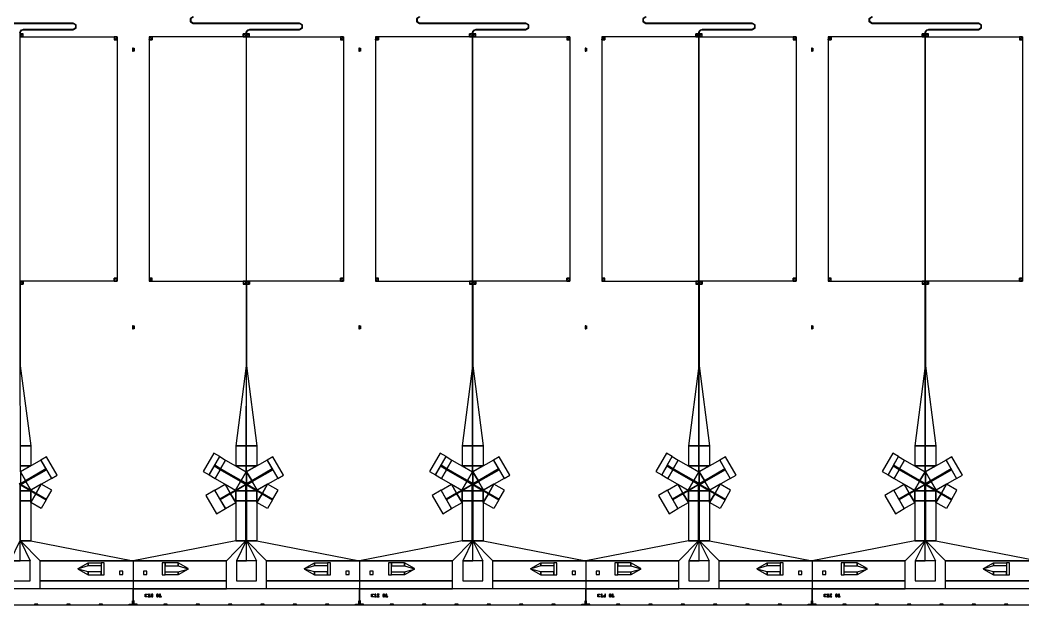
# Model space of a CAD drawing. Extents: x -50899 to 50899, y -48295 to 50898.
# Drawn here: x 0 to 25037, y -24250 to -9654 of the extents above; entities that cross this region are included whole.
import ezdxf

# ---------------------------------------------------------------- set-up
doc = ezdxf.new("R2010")
doc.units = 0

# ---------------------------------------------------------------- blocks, each defined once
blk = doc.blocks.new('C1G')
for points in [[(4050, 14417), (1400, 14417), (1400, 14420), (4050, 14420), (4050, 14417)], [(4050, 14414), (1400, 14414), (1400, 14411), (4050, 14411), (4050, 14414)], [(4050, 14251), (4123, 14293), (4123, 14378), (4050, 14420), (4050, 14417), (4121, 14376), (4121, 14295), (4050, 14254), (4050, 14251)], [(4050, 14257), (4118, 14296), (4118, 14375), (4050, 14414), (4050, 14411), (4115, 14373), (4115, 14298), (4050, 14260), (4050, 14257)], [(2721, 14176), (2732, 14218), (2763, 14249), (2805, 14260), (2805, 14257), (2764, 14246), (2734, 14216), (2724, 14176), (2721, 14176)], [(2726, 7981), (2726, 14081), (5149, 14081), (5149, 7981), (2726, 7981)], [(2726, 14176), (2737, 14215), (2766, 14244), (2805, 14254), (2805, 14251), (2767, 14241), (2740, 14213), (2730, 14176), (2726, 14176)], [(2726, 14081), (2726, 14176), (2730, 14176), (2730, 14081), (2726, 14081)], [(2804, 14081), (2804, 14156), (2730, 14156), (2730, 14081), (2804, 14081)], [(2730, 14156), (2740, 14118), (2767, 14091), (2804, 14081), (2804, 14118), (2786, 14123), (2772, 14137), (2767, 14156), (2730, 14156)], [(2767, 14156), (2772, 14137), (2786, 14123), (2804, 14118), (2804, 14156), (2804, 14156), (2804, 14156), (2804, 14156), (2767, 14156)], [(2805, 14257), (4050, 14257), (4050, 14260), (2805, 14260), (2805, 14257)], [(2805, 14254), (4050, 14254), (4050, 14251), (2805, 14251), (2805, 14254)], [(5074, 14081), (5074, 14006), (5149, 14006), (5149, 14081), (5074, 14081)], [(5149, 14006), (5139, 14043), (5112, 14071), (5074, 14081), (5074, 14043), (5093, 14038), (5106, 14024), (5112, 14006), (5149, 14006)], [(5112, 14006), (5106, 14024), (5093, 14038), (5074, 14043), (5074, 14006), (5074, 14006), (5074, 14006), (5074, 14006), (5112, 14006)], [(5550, 13717), (5550, 13797), (5530, 13797), (5530, 13717), (5550, 13717)], [(5149, 7981), (5149, 8056), (5074, 8056), (5074, 7981), (5149, 7981)], [(5149, 8056), (5139, 8018), (5112, 7991), (5074, 7981), (5074, 8018), (5093, 8023), (5106, 8037), (5112, 8056), (5149, 8056)], [(5112, 8056), (5106, 8037), (5093, 8023), (5074, 8018), (5074, 8056), (5074, 8056), (5074, 8056), (5074, 8056), (5112, 8056)], [(2726, 5871), (2726, 7981), (2730, 7981), (2730, 5871), (2726, 5871)], [(2730, 7981), (2730, 7906), (2804, 7906), (2804, 7981), (2730, 7981)], [(2730, 7906), (2740, 7943), (2767, 7971), (2804, 7981), (2804, 7943), (2786, 7938), (2772, 7924), (2767, 7906), (2730, 7906)], [(2767, 7906), (2772, 7924), (2786, 7938), (2804, 7943), (2804, 7906), (2804, 7906), (2804, 7906), (2804, 7906), (2767, 7906)], [(5550, 6789), (5550, 6869), (5530, 6869), (5530, 6789), (5550, 6789)], [(2732, 3871), (2726, 5871), (2730, 5871), (2990, 3871), (2732, 3871)], [(2732, 3371), (2732, 3871), (2990, 3871), (2990, 3371), (2732, 3371)], [(2858, 3005), (3367, 3300), (3242, 3516), (2732, 3222), (2858, 3005)], [(3507, 3057), (3652, 3141), (3387, 3600), (3242, 3516), (3507, 3057)], [(2732, 3222), (2732, 3371), (2990, 3371), (2732, 3222), (2732, 3222)], [(2869, 2986), (3379, 3280), (3371, 3293), (2861, 2999), (2869, 2986)], [(2872, 2979), (3382, 3274), (3507, 3057), (2998, 2763), (2872, 2979)], [(2732, 2933), (2858, 3005), (2732, 3222), (2732, 2933), (2732, 2933)], [(2725, 2920), (2714, 2927), (2706, 2914), (2718, 2907), (2725, 2920)], [(2725, 2907), (2725, 2920), (2725, 2920), (2718, 2907), (2725, 2907)], [(2732, 2894), (2732, 2907), (2718, 2907), (2718, 2894), (2732, 2894)], [(2732, 2750), (2732, 2894), (2718, 2894), (2718, 2750), (2732, 2750)], [(2732, 2907), (2744, 2914), (2736, 2927), (2725, 2920), (2732, 2907)], [(2725, 2907), (2725, 2920), (2725, 2920), (2732, 2907), (2725, 2907)], [(2744, 2914), (2869, 2986), (2861, 2999), (2736, 2927), (2744, 2914)], [(2740, 2750), (2740, 2894), (2740, 2894), (2990, 2750), (2740, 2750)], [(2748, 2907), (2872, 2979), (2998, 2763), (2748, 2907), (2748, 2907)], [(2998, 2763), (3126, 2689), (3255, 2912), (2998, 2763), (2998, 2763)], [(3126, 2689), (3386, 2539), (3515, 2762), (3255, 2912), (3126, 2689)], [(2732, 2500), (2732, 2750), (2718, 2750), (2718, 2500), (2732, 2500)], [(2740, 2500), (2740, 2750), (2990, 2750), (2990, 2500), (2740, 2500)], [(2990, 2750), (3119, 2676), (2990, 2453), (2990, 2750), (2990, 2750)], [(3119, 2676), (3379, 2526), (3250, 2303), (2990, 2453), (3119, 2676)], [(2732, 1500), (2732, 2500), (2718, 2500), (2718, 1500), (2732, 1500)], [(2740, 1500), (2740, 2500), (2990, 2500), (2990, 1500), (2740, 1500)], [(2725, 1000), (2725, 1500), (2718, 1500), (2475, 1000), (2725, 1000)], [(2725, 1000), (2725, 1500), (2732, 1500), (2975, 1000), (2725, 1000)], [(3225, 1000), (2740, 1500), (2990, 1500), (5550, 1000), (3225, 1000)], [(2975, 500), (2975, 1000), (2475, 1000), (2475, 500), (2975, 500)], [(3225, 500), (3225, 1000), (5550, 1000), (5550, 500), (3225, 500)], [(4425, 875), (4175, 805), (4175, 810), (4425, 950), (4425, 875)], [(4425, 875), (4175, 805), (4175, 810), (4425, 950), (4425, 875)], [(4425, 725), (4175, 795), (4175, 790), (4425, 650), (4425, 725)], [(4425, 725), (4175, 795), (4175, 790), (4425, 650), (4425, 725)], [(4750, 875), (4425, 875), (4425, 950), (4750, 950), (4750, 875)], [(4750, 875), (4425, 875), (4425, 950), (4750, 950), (4750, 875)], [(4825, 950), (4750, 950), (4750, 650), (4825, 650), (4825, 950)], [(4825, 950), (4750, 950), (4750, 650), (4825, 650), (4825, 950)], [(4750, 725), (4425, 725), (4425, 650), (4750, 650), (4750, 725)], [(4750, 725), (4425, 725), (4425, 650), (4750, 650), (4750, 725)], [(5210, 740), (5210, 660), (5290, 660), (5290, 740), (5210, 740)], [(5550, -100), (5550, 300), (-100, 300), (-100, -100), (5550, -100)], [(3225, 300), (3225, 500), (5550, 500), (5550, 300), (3225, 300)], [(5550, -100), (5450, -100), (5450, -80), (5530, -80), (5530, 0), (5550, 0), (5550, -100)], [(3089, -100), (3169, -100), (3169, -80), (3089, -80), (3089, -100)], [(3896, -100), (3976, -100), (3976, -80), (3896, -80), (3896, -100)], [(4703, -100), (4783, -100), (4783, -80), (4703, -80), (4703, -100)]]:
    blk.add_lwpolyline(points)
blk = doc.blocks.new('C1H')
for points in [[(1400, 14411), (1327, 14453), (1327, 14538), (1400, 14580), (1400, 14577), (1329, 14536), (1329, 14455), (1400, 14414), (1400, 14411)], [(1400, 14417), (1332, 14456), (1332, 14535), (1400, 14574), (1400, 14571), (1335, 14533), (1335, 14458), (1400, 14420), (1400, 14417)], [(4050, 14417), (1400, 14417), (1400, 14420), (4050, 14420), (4050, 14417)], [(4050, 14414), (1400, 14414), (1400, 14411), (4050, 14411), (4050, 14414)], [(4050, 14251), (4123, 14293), (4123, 14378), (4050, 14420), (4050, 14417), (4121, 14376), (4121, 14295), (4050, 14254), (4050, 14251)], [(4050, 14257), (4118, 14296), (4118, 14375), (4050, 14414), (4050, 14411), (4115, 14373), (4115, 14298), (4050, 14260), (4050, 14257)], [(2724, 7981), (2724, 14081), (301, 14081), (301, 7981), (2724, 7981)], [(301, 14081), (301, 14006), (376, 14006), (376, 14081), (301, 14081)], [(301, 14006), (311, 14043), (338, 14071), (376, 14081), (376, 14043), (357, 14038), (344, 14024), (338, 14006), (301, 14006)], [(338, 14006), (344, 14024), (357, 14038), (376, 14043), (376, 14006), (376, 14006), (376, 14006), (376, 14006), (338, 14006)], [(2720, 14081), (2720, 14156), (2646, 14156), (2646, 14081), (2720, 14081)], [(2720, 14156), (2710, 14118), (2683, 14091), (2646, 14081), (2646, 14118), (2664, 14123), (2678, 14137), (2683, 14156), (2720, 14156)], [(2683, 14156), (2678, 14137), (2664, 14123), (2646, 14118), (2646, 14156), (2646, 14156), (2646, 14156), (2646, 14156), (2683, 14156)], [(2720, 14176), (2732, 14218), (2763, 14249), (2805, 14260), (2805, 14257), (2764, 14246), (2734, 14216), (2724, 14176), (2720, 14176)], [(2724, 14081), (2724, 14176), (2720, 14176), (2720, 14081), (2724, 14081)], [(2726, 7981), (2726, 14081), (5149, 14081), (5149, 7981), (2726, 7981)], [(2726, 14176), (2737, 14215), (2766, 14244), (2805, 14254), (2805, 14251), (2767, 14241), (2740, 14213), (2730, 14176), (2726, 14176)], [(2726, 14081), (2726, 14176), (2730, 14176), (2730, 14081), (2726, 14081)], [(2804, 14081), (2804, 14156), (2730, 14156), (2730, 14081), (2804, 14081)], [(2730, 14156), (2740, 14118), (2767, 14091), (2804, 14081), (2804, 14118), (2786, 14123), (2772, 14137), (2767, 14156), (2730, 14156)], [(2767, 14156), (2772, 14137), (2786, 14123), (2804, 14118), (2804, 14156), (2804, 14156), (2804, 14156), (2804, 14156), (2767, 14156)], [(2805, 14257), (4050, 14257), (4050, 14260), (2805, 14260), (2805, 14257)], [(2805, 14254), (4050, 14254), (4050, 14251), (2805, 14251), (2805, 14254)], [(5074, 14081), (5074, 14006), (5149, 14006), (5149, 14081), (5074, 14081)], [(5149, 14006), (5139, 14043), (5112, 14071), (5074, 14081), (5074, 14043), (5093, 14038), (5106, 14024), (5112, 14006), (5149, 14006)], [(5112, 14006), (5106, 14024), (5093, 14038), (5074, 14043), (5074, 14006), (5074, 14006), (5074, 14006), (5074, 14006), (5112, 14006)], [(-100, 13717), (-100, 13797), (-80, 13797), (-80, 13717), (-100, 13717)], [(5550, 13717), (5550, 13797), (5530, 13797), (5530, 13717), (5550, 13717)], [(376, 7981), (376, 8056), (301, 8056), (301, 7981), (376, 7981)], [(301, 8056), (311, 8018), (338, 7991), (376, 7981), (376, 8018), (357, 8023), (344, 8037), (338, 8056), (301, 8056)], [(338, 8056), (344, 8037), (357, 8023), (376, 8018), (376, 8056), (376, 8056), (376, 8056), (376, 8056), (338, 8056)], [(5149, 7981), (5149, 8056), (5074, 8056), (5074, 7981), (5149, 7981)], [(5149, 8056), (5139, 8018), (5112, 7991), (5074, 7981), (5074, 8018), (5093, 8023), (5106, 8037), (5112, 8056), (5149, 8056)], [(5112, 8056), (5106, 8037), (5093, 8023), (5074, 8018), (5074, 8056), (5074, 8056), (5074, 8056), (5074, 8056), (5112, 8056)], [(2646, 7981), (2646, 7906), (2720, 7906), (2720, 7981), (2646, 7981)], [(2720, 7906), (2710, 7943), (2683, 7971), (2646, 7981), (2646, 7943), (2664, 7938), (2678, 7924), (2683, 7906), (2720, 7906)], [(2683, 7906), (2678, 7924), (2664, 7938), (2646, 7943), (2646, 7906), (2646, 7906), (2646, 7906), (2646, 7906), (2683, 7906)], [(2724, 5871), (2724, 7981), (2720, 7981), (2720, 5871), (2724, 5871)], [(2726, 5871), (2726, 7981), (2730, 7981), (2730, 5871), (2726, 5871)], [(2730, 7981), (2730, 7906), (2804, 7906), (2804, 7981), (2730, 7981)], [(2730, 7906), (2740, 7943), (2767, 7971), (2804, 7981), (2804, 7943), (2786, 7938), (2772, 7924), (2767, 7906), (2730, 7906)], [(2767, 7906), (2772, 7924), (2786, 7938), (2804, 7943), (2804, 7906), (2804, 7906), (2804, 7906), (2804, 7906), (2767, 7906)], [(-100, 6789), (-100, 6869), (-80, 6869), (-80, 6789), (-100, 6789)], [(5550, 6789), (5550, 6869), (5530, 6869), (5530, 6789), (5550, 6789)], [(2718, 3871), (2724, 5871), (2720, 5871), (2460, 3871), (2718, 3871)], [(2732, 3871), (2726, 5871), (2730, 5871), (2990, 3871), (2732, 3871)], [(2718, 3371), (2718, 3871), (2460, 3871), (2460, 3371), (2718, 3371)], [(2732, 3371), (2732, 3871), (2990, 3871), (2990, 3371), (2732, 3371)], [(2059, 3602), (1910, 3688), (1645, 3229), (1794, 3143), (2059, 3602)], [(2083, 3300), (1934, 3386), (2059, 3602), (2208, 3516), (2083, 3300)], [(2592, 3005), (2083, 3300), (2208, 3516), (2718, 3222), (2592, 3005)], [(2858, 3005), (3367, 3300), (3242, 3516), (2732, 3222), (2858, 3005)], [(3507, 3057), (3652, 3141), (3387, 3600), (3242, 3516), (3507, 3057)], [(2068, 3274), (1919, 3360), (1794, 3143), (1943, 3057), (2068, 3274)], [(2578, 2979), (2068, 3274), (1943, 3057), (2452, 2763), (2578, 2979)], [(2589, 2999), (2079, 3293), (2071, 3280), (2581, 2986), (2589, 2999)], [(2718, 3222), (2718, 3371), (2460, 3371), (2718, 3222), (2718, 3222)], [(2732, 3222), (2732, 3371), (2990, 3371), (2732, 3222), (2732, 3222)], [(2869, 2986), (3379, 3280), (3371, 3293), (2861, 2999), (2869, 2986)], [(2872, 2979), (3382, 3274), (3507, 3057), (2998, 2763), (2872, 2979)], [(2718, 2933), (2592, 3005), (2718, 3222), (2718, 2933), (2718, 2933)], [(2732, 2933), (2858, 3005), (2732, 3222), (2732, 2933), (2732, 2933)], [(1935, 2762), (1712, 2633), (1977, 2174), (2200, 2303), (1935, 2762)], [(2324, 2689), (2064, 2539), (1935, 2762), (2195, 2912), (2324, 2689)], [(2452, 2763), (2324, 2689), (2195, 2912), (2452, 2763), (2452, 2763)], [(2702, 2907), (2578, 2979), (2452, 2763), (2702, 2907), (2702, 2907)], [(2710, 2750), (2710, 2894), (2710, 2894), (2460, 2750), (2710, 2750)], [(2714, 2927), (2589, 2999), (2581, 2986), (2706, 2914), (2714, 2927)], [(2725, 2920), (2714, 2927), (2706, 2914), (2718, 2907), (2725, 2920)], [(2725, 2907), (2725, 2920), (2725, 2920), (2718, 2907), (2725, 2907)], [(2732, 2894), (2732, 2907), (2718, 2907), (2718, 2894), (2732, 2894)], [(2732, 2750), (2732, 2894), (2718, 2894), (2718, 2750), (2732, 2750)], [(2732, 2907), (2744, 2914), (2736, 2927), (2725, 2920), (2732, 2907)], [(2725, 2907), (2725, 2920), (2725, 2920), (2732, 2907), (2725, 2907)], [(2744, 2914), (2869, 2986), (2861, 2999), (2736, 2927), (2744, 2914)], [(2740, 2750), (2740, 2894), (2740, 2894), (2990, 2750), (2740, 2750)], [(2748, 2907), (2872, 2979), (2998, 2763), (2748, 2907), (2748, 2907)], [(2998, 2763), (3126, 2689), (3255, 2912), (2998, 2763), (2998, 2763)], [(3126, 2689), (3386, 2539), (3515, 2762), (3255, 2912), (3126, 2689)], [(2331, 2676), (2071, 2526), (2200, 2303), (2460, 2453), (2331, 2676)], [(2460, 2750), (2331, 2676), (2460, 2453), (2460, 2750), (2460, 2750)], [(2710, 2500), (2710, 2750), (2460, 2750), (2460, 2500), (2710, 2500)], [(2732, 2500), (2732, 2750), (2718, 2750), (2718, 2500), (2732, 2500)], [(2740, 2500), (2740, 2750), (2990, 2750), (2990, 2500), (2740, 2500)], [(2990, 2750), (3119, 2676), (2990, 2453), (2990, 2750), (2990, 2750)], [(3119, 2676), (3379, 2526), (3250, 2303), (2990, 2453), (3119, 2676)], [(2710, 1500), (2710, 2500), (2460, 2500), (2460, 1500), (2710, 1500)], [(2732, 1500), (2732, 2500), (2718, 2500), (2718, 1500), (2732, 1500)], [(2740, 1500), (2740, 2500), (2990, 2500), (2990, 1500), (2740, 1500)], [(2225, 1000), (2710, 1500), (2460, 1500), (-100, 1000), (2225, 1000)], [(2725, 1000), (2725, 1500), (2718, 1500), (2475, 1000), (2725, 1000)], [(2725, 1000), (2725, 1500), (2732, 1500), (2975, 1000), (2725, 1000)], [(3225, 1000), (2740, 1500), (2990, 1500), (5550, 1000), (3225, 1000)], [(2225, 500), (2225, 1000), (-100, 1000), (-100, 500), (2225, 500)], [(625, 650), (700, 650), (700, 950), (625, 950), (625, 650)], [(625, 650), (700, 650), (700, 950), (625, 950), (625, 650)], [(700, 875), (1025, 875), (1025, 950), (700, 950), (700, 875)], [(700, 875), (1025, 875), (1025, 950), (700, 950), (700, 875)], [(1025, 875), (1275, 805), (1275, 810), (1025, 950), (1025, 875)], [(1025, 875), (1275, 805), (1275, 810), (1025, 950), (1025, 875)], [(1025, 725), (1275, 795), (1275, 790), (1025, 650), (1025, 725)], [(1025, 725), (1275, 795), (1275, 790), (1025, 650), (1025, 725)], [(2975, 500), (2975, 1000), (2475, 1000), (2475, 500), (2975, 500)], [(3225, 500), (3225, 1000), (5550, 1000), (5550, 500), (3225, 500)], [(4425, 875), (4175, 805), (4175, 810), (4425, 950), (4425, 875)], [(4425, 875), (4175, 805), (4175, 810), (4425, 950), (4425, 875)], [(4425, 725), (4175, 795), (4175, 790), (4425, 650), (4425, 725)], [(4425, 725), (4175, 795), (4175, 790), (4425, 650), (4425, 725)], [(4750, 875), (4425, 875), (4425, 950), (4750, 950), (4750, 875)], [(4750, 875), (4425, 875), (4425, 950), (4750, 950), (4750, 875)], [(4825, 950), (4750, 950), (4750, 650), (4825, 650), (4825, 950)], [(4825, 950), (4750, 950), (4750, 650), (4825, 650), (4825, 950)], [(160, 740), (160, 660), (240, 660), (240, 740), (160, 740)], [(700, 725), (1025, 725), (1025, 650), (700, 650), (700, 725)], [(700, 725), (1025, 725), (1025, 650), (700, 650), (700, 725)], [(4750, 725), (4425, 725), (4425, 650), (4750, 650), (4750, 725)], [(4750, 725), (4425, 725), (4425, 650), (4750, 650), (4750, 725)], [(5210, 740), (5210, 660), (5290, 660), (5290, 740), (5210, 740)], [(2225, 300), (2225, 500), (-100, 500), (-100, 300), (2225, 300)], [(5550, -100), (5550, 300), (-100, 300), (-100, -100), (5550, -100)], [(3225, 300), (3225, 500), (5550, 500), (5550, 300), (3225, 300)], [(-100, -100), (0, -100), (0, -80), (-80, -80), (-80, 0), (-100, 0), (-100, -100)], [(200, 100), (200, 170), (252, 170), (252, 161), (218, 161), (218, 109), (252, 109), (252, 100), (200, 100), (200, 100)], [(270, 100), (322, 100), (322, 109), (305, 109), (305, 170), (288, 170), (270, 161), (270, 152), (288, 152), (288, 109), (270, 109), (270, 100), (270, 100)], [(340, 100), (358, 100), (358, 135), (375, 135), (375, 100), (392, 100), (392, 170), (375, 170), (375, 144), (358, 144), (358, 170), (340, 170), (340, 100), (340, 100)], [(5550, -100), (5450, -100), (5450, -80), (5530, -80), (5530, 0), (5550, 0), (5550, -100)], [(667, -100), (747, -100), (747, -80), (667, -80), (667, -100)], [(1474, -100), (1554, -100), (1554, -80), (1474, -80), (1474, -100)], [(2281, -100), (2361, -100), (2361, -80), (2281, -80), (2281, -100)], [(3089, -100), (3169, -100), (3169, -80), (3089, -80), (3089, -100)], [(3896, -100), (3976, -100), (3976, -80), (3896, -80), (3896, -100)], [(4703, -100), (4783, -100), (4783, -80), (4703, -80), (4703, -100)]]:
    blk.add_lwpolyline(points)
blk = doc.blocks.new('C1I')
for points in [[(1400, 14411), (1327, 14453), (1327, 14538), (1400, 14580), (1400, 14577), (1329, 14536), (1329, 14455), (1400, 14414), (1400, 14411)], [(1400, 14417), (1332, 14456), (1332, 14535), (1400, 14574), (1400, 14571), (1335, 14533), (1335, 14458), (1400, 14420), (1400, 14417)], [(4050, 14417), (1400, 14417), (1400, 14420), (4050, 14420), (4050, 14417)], [(4050, 14414), (1400, 14414), (1400, 14411), (4050, 14411), (4050, 14414)], [(4050, 14251), (4123, 14293), (4123, 14378), (4050, 14420), (4050, 14417), (4121, 14376), (4121, 14295), (4050, 14254), (4050, 14251)], [(4050, 14257), (4118, 14296), (4118, 14375), (4050, 14414), (4050, 14411), (4115, 14373), (4115, 14298), (4050, 14260), (4050, 14257)], [(2724, 7981), (2724, 14081), (301, 14081), (301, 7981), (2724, 7981)], [(301, 14081), (301, 14006), (376, 14006), (376, 14081), (301, 14081)], [(301, 14006), (311, 14043), (338, 14071), (376, 14081), (376, 14043), (357, 14038), (344, 14024), (338, 14006), (301, 14006)], [(338, 14006), (344, 14024), (357, 14038), (376, 14043), (376, 14006), (376, 14006), (376, 14006), (376, 14006), (338, 14006)], [(2720, 14081), (2720, 14156), (2646, 14156), (2646, 14081), (2720, 14081)], [(2720, 14156), (2710, 14118), (2683, 14091), (2646, 14081), (2646, 14118), (2664, 14123), (2678, 14137), (2683, 14156), (2720, 14156)], [(2683, 14156), (2678, 14137), (2664, 14123), (2646, 14118), (2646, 14156), (2646, 14156), (2646, 14156), (2646, 14156), (2683, 14156)], [(2720, 14176), (2732, 14218), (2763, 14249), (2805, 14260), (2805, 14257), (2764, 14246), (2734, 14216), (2724, 14176), (2720, 14176)], [(2724, 14081), (2724, 14176), (2720, 14176), (2720, 14081), (2724, 14081)], [(2726, 7981), (2726, 14081), (5149, 14081), (5149, 7981), (2726, 7981)], [(2726, 14176), (2737, 14215), (2766, 14244), (2805, 14254), (2805, 14251), (2767, 14241), (2740, 14213), (2730, 14176), (2726, 14176)], [(2726, 14081), (2726, 14176), (2730, 14176), (2730, 14081), (2726, 14081)], [(2804, 14081), (2804, 14156), (2730, 14156), (2730, 14081), (2804, 14081)], [(2730, 14156), (2740, 14118), (2767, 14091), (2804, 14081), (2804, 14118), (2786, 14123), (2772, 14137), (2767, 14156), (2730, 14156)], [(2767, 14156), (2772, 14137), (2786, 14123), (2804, 14118), (2804, 14156), (2804, 14156), (2804, 14156), (2804, 14156), (2767, 14156)], [(2805, 14257), (4050, 14257), (4050, 14260), (2805, 14260), (2805, 14257)], [(2805, 14254), (4050, 14254), (4050, 14251), (2805, 14251), (2805, 14254)], [(5074, 14081), (5074, 14006), (5149, 14006), (5149, 14081), (5074, 14081)], [(5149, 14006), (5139, 14043), (5112, 14071), (5074, 14081), (5074, 14043), (5093, 14038), (5106, 14024), (5112, 14006), (5149, 14006)], [(5112, 14006), (5106, 14024), (5093, 14038), (5074, 14043), (5074, 14006), (5074, 14006), (5074, 14006), (5074, 14006), (5112, 14006)], [(-100, 13717), (-100, 13797), (-80, 13797), (-80, 13717), (-100, 13717)], [(5550, 13717), (5550, 13797), (5530, 13797), (5530, 13717), (5550, 13717)], [(376, 7981), (376, 8056), (301, 8056), (301, 7981), (376, 7981)], [(301, 8056), (311, 8018), (338, 7991), (376, 7981), (376, 8018), (357, 8023), (344, 8037), (338, 8056), (301, 8056)], [(338, 8056), (344, 8037), (357, 8023), (376, 8018), (376, 8056), (376, 8056), (376, 8056), (376, 8056), (338, 8056)], [(5149, 7981), (5149, 8056), (5074, 8056), (5074, 7981), (5149, 7981)], [(5149, 8056), (5139, 8018), (5112, 7991), (5074, 7981), (5074, 8018), (5093, 8023), (5106, 8037), (5112, 8056), (5149, 8056)], [(5112, 8056), (5106, 8037), (5093, 8023), (5074, 8018), (5074, 8056), (5074, 8056), (5074, 8056), (5074, 8056), (5112, 8056)], [(2646, 7981), (2646, 7906), (2720, 7906), (2720, 7981), (2646, 7981)], [(2720, 7906), (2710, 7943), (2683, 7971), (2646, 7981), (2646, 7943), (2664, 7938), (2678, 7924), (2683, 7906), (2720, 7906)], [(2683, 7906), (2678, 7924), (2664, 7938), (2646, 7943), (2646, 7906), (2646, 7906), (2646, 7906), (2646, 7906), (2683, 7906)], [(2724, 5871), (2724, 7981), (2720, 7981), (2720, 5871), (2724, 5871)], [(2726, 5871), (2726, 7981), (2730, 7981), (2730, 5871), (2726, 5871)], [(2730, 7981), (2730, 7906), (2804, 7906), (2804, 7981), (2730, 7981)], [(2730, 7906), (2740, 7943), (2767, 7971), (2804, 7981), (2804, 7943), (2786, 7938), (2772, 7924), (2767, 7906), (2730, 7906)], [(2767, 7906), (2772, 7924), (2786, 7938), (2804, 7943), (2804, 7906), (2804, 7906), (2804, 7906), (2804, 7906), (2767, 7906)], [(-100, 6789), (-100, 6869), (-80, 6869), (-80, 6789), (-100, 6789)], [(5550, 6789), (5550, 6869), (5530, 6869), (5530, 6789), (5550, 6789)], [(2718, 3871), (2724, 5871), (2720, 5871), (2460, 3871), (2718, 3871)], [(2732, 3871), (2726, 5871), (2730, 5871), (2990, 3871), (2732, 3871)], [(2718, 3371), (2718, 3871), (2460, 3871), (2460, 3371), (2718, 3371)], [(2732, 3371), (2732, 3871), (2990, 3871), (2990, 3371), (2732, 3371)], [(2059, 3602), (1910, 3688), (1645, 3229), (1794, 3143), (2059, 3602)], [(2083, 3300), (1934, 3386), (2059, 3602), (2208, 3516), (2083, 3300)], [(2592, 3005), (2083, 3300), (2208, 3516), (2718, 3222), (2592, 3005)], [(2858, 3005), (3367, 3300), (3242, 3516), (2732, 3222), (2858, 3005)], [(3507, 3057), (3652, 3141), (3387, 3600), (3242, 3516), (3507, 3057)], [(2068, 3274), (1919, 3360), (1794, 3143), (1943, 3057), (2068, 3274)], [(2578, 2979), (2068, 3274), (1943, 3057), (2452, 2763), (2578, 2979)], [(2589, 2999), (2079, 3293), (2071, 3280), (2581, 2986), (2589, 2999)], [(2718, 3222), (2718, 3371), (2460, 3371), (2718, 3222), (2718, 3222)], [(2732, 3222), (2732, 3371), (2990, 3371), (2732, 3222), (2732, 3222)], [(2869, 2986), (3379, 3280), (3371, 3293), (2861, 2999), (2869, 2986)], [(2872, 2979), (3382, 3274), (3507, 3057), (2998, 2763), (2872, 2979)], [(2718, 2933), (2592, 3005), (2718, 3222), (2718, 2933), (2718, 2933)], [(2732, 2933), (2858, 3005), (2732, 3222), (2732, 2933), (2732, 2933)], [(1935, 2762), (1712, 2633), (1977, 2174), (2200, 2303), (1935, 2762)], [(2324, 2689), (2064, 2539), (1935, 2762), (2195, 2912), (2324, 2689)], [(2452, 2763), (2324, 2689), (2195, 2912), (2452, 2763), (2452, 2763)], [(2702, 2907), (2578, 2979), (2452, 2763), (2702, 2907), (2702, 2907)], [(2710, 2750), (2710, 2894), (2710, 2894), (2460, 2750), (2710, 2750)], [(2714, 2927), (2589, 2999), (2581, 2986), (2706, 2914), (2714, 2927)], [(2725, 2920), (2714, 2927), (2706, 2914), (2718, 2907), (2725, 2920)], [(2725, 2907), (2725, 2920), (2725, 2920), (2718, 2907), (2725, 2907)], [(2732, 2894), (2732, 2907), (2718, 2907), (2718, 2894), (2732, 2894)], [(2732, 2750), (2732, 2894), (2718, 2894), (2718, 2750), (2732, 2750)], [(2732, 2907), (2744, 2914), (2736, 2927), (2725, 2920), (2732, 2907)], [(2725, 2907), (2725, 2920), (2725, 2920), (2732, 2907), (2725, 2907)], [(2744, 2914), (2869, 2986), (2861, 2999), (2736, 2927), (2744, 2914)], [(2740, 2750), (2740, 2894), (2740, 2894), (2990, 2750), (2740, 2750)], [(2748, 2907), (2872, 2979), (2998, 2763), (2748, 2907), (2748, 2907)], [(2998, 2763), (3126, 2689), (3255, 2912), (2998, 2763), (2998, 2763)], [(3126, 2689), (3386, 2539), (3515, 2762), (3255, 2912), (3126, 2689)], [(2331, 2676), (2071, 2526), (2200, 2303), (2460, 2453), (2331, 2676)], [(2460, 2750), (2331, 2676), (2460, 2453), (2460, 2750), (2460, 2750)], [(2710, 2500), (2710, 2750), (2460, 2750), (2460, 2500), (2710, 2500)], [(2732, 2500), (2732, 2750), (2718, 2750), (2718, 2500), (2732, 2500)], [(2740, 2500), (2740, 2750), (2990, 2750), (2990, 2500), (2740, 2500)], [(2990, 2750), (3119, 2676), (2990, 2453), (2990, 2750), (2990, 2750)], [(3119, 2676), (3379, 2526), (3250, 2303), (2990, 2453), (3119, 2676)], [(2710, 1500), (2710, 2500), (2460, 2500), (2460, 1500), (2710, 1500)], [(2732, 1500), (2732, 2500), (2718, 2500), (2718, 1500), (2732, 1500)], [(2740, 1500), (2740, 2500), (2990, 2500), (2990, 1500), (2740, 1500)], [(2225, 1000), (2710, 1500), (2460, 1500), (-100, 1000), (2225, 1000)], [(2725, 1000), (2725, 1500), (2718, 1500), (2475, 1000), (2725, 1000)], [(2725, 1000), (2725, 1500), (2732, 1500), (2975, 1000), (2725, 1000)], [(3225, 1000), (2740, 1500), (2990, 1500), (5550, 1000), (3225, 1000)], [(2225, 500), (2225, 1000), (-100, 1000), (-100, 500), (2225, 500)], [(625, 650), (700, 650), (700, 950), (625, 950), (625, 650)], [(625, 650), (700, 650), (700, 950), (625, 950), (625, 650)], [(700, 875), (1025, 875), (1025, 950), (700, 950), (700, 875)], [(700, 875), (1025, 875), (1025, 950), (700, 950), (700, 875)], [(1025, 875), (1275, 805), (1275, 810), (1025, 950), (1025, 875)], [(1025, 875), (1275, 805), (1275, 810), (1025, 950), (1025, 875)], [(1025, 725), (1275, 795), (1275, 790), (1025, 650), (1025, 725)], [(1025, 725), (1275, 795), (1275, 790), (1025, 650), (1025, 725)], [(2975, 500), (2975, 1000), (2475, 1000), (2475, 500), (2975, 500)], [(3225, 500), (3225, 1000), (5550, 1000), (5550, 500), (3225, 500)], [(4425, 875), (4175, 805), (4175, 810), (4425, 950), (4425, 875)], [(4425, 875), (4175, 805), (4175, 810), (4425, 950), (4425, 875)], [(4425, 725), (4175, 795), (4175, 790), (4425, 650), (4425, 725)], [(4425, 725), (4175, 795), (4175, 790), (4425, 650), (4425, 725)], [(4750, 875), (4425, 875), (4425, 950), (4750, 950), (4750, 875)], [(4750, 875), (4425, 875), (4425, 950), (4750, 950), (4750, 875)], [(4825, 950), (4750, 950), (4750, 650), (4825, 650), (4825, 950)], [(4825, 950), (4750, 950), (4750, 650), (4825, 650), (4825, 950)], [(160, 740), (160, 660), (240, 660), (240, 740), (160, 740)], [(700, 725), (1025, 725), (1025, 650), (700, 650), (700, 725)], [(700, 725), (1025, 725), (1025, 650), (700, 650), (700, 725)], [(4750, 725), (4425, 725), (4425, 650), (4750, 650), (4750, 725)], [(4750, 725), (4425, 725), (4425, 650), (4750, 650), (4750, 725)], [(5210, 740), (5210, 660), (5290, 660), (5290, 740), (5210, 740)], [(2225, 300), (2225, 500), (-100, 500), (-100, 300), (2225, 300)], [(5550, -100), (5550, 300), (-100, 300), (-100, -100), (5550, -100)], [(3225, 300), (3225, 500), (5550, 500), (5550, 300), (3225, 300)], [(-100, -100), (0, -100), (0, -80), (-80, -80), (-80, 0), (-100, 0), (-100, -100)], [(200, 100), (200, 170), (252, 170), (252, 161), (218, 161), (218, 109), (252, 109), (252, 100), (200, 100), (200, 100)], [(270, 100), (322, 100), (322, 109), (305, 109), (305, 170), (288, 170), (270, 161), (270, 152), (288, 152), (288, 109), (270, 109), (270, 100), (270, 100)], [(340, 100), (392, 100), (392, 109), (375, 109), (375, 161), (392, 161), (392, 170), (340, 170), (340, 161), (358, 161), (358, 109), (340, 109), (340, 100), (340, 100)], [(5550, -100), (5450, -100), (5450, -80), (5530, -80), (5530, 0), (5550, 0), (5550, -100)], [(667, -100), (747, -100), (747, -80), (667, -80), (667, -100)], [(1474, -100), (1554, -100), (1554, -80), (1474, -80), (1474, -100)], [(2281, -100), (2361, -100), (2361, -80), (2281, -80), (2281, -100)], [(3089, -100), (3169, -100), (3169, -80), (3089, -80), (3089, -100)], [(3896, -100), (3976, -100), (3976, -80), (3896, -80), (3896, -100)], [(4703, -100), (4783, -100), (4783, -80), (4703, -80), (4703, -100)]]:
    blk.add_lwpolyline(points)
blk = doc.blocks.new('C1J')
for points in [[(1400, 14411), (1327, 14453), (1327, 14538), (1400, 14580), (1400, 14577), (1329, 14536), (1329, 14455), (1400, 14414), (1400, 14411)], [(1400, 14417), (1332, 14456), (1332, 14535), (1400, 14574), (1400, 14571), (1335, 14533), (1335, 14458), (1400, 14420), (1400, 14417)], [(4050, 14417), (1400, 14417), (1400, 14420), (4050, 14420), (4050, 14417)], [(4050, 14414), (1400, 14414), (1400, 14411), (4050, 14411), (4050, 14414)], [(4050, 14251), (4123, 14293), (4123, 14378), (4050, 14420), (4050, 14417), (4121, 14376), (4121, 14295), (4050, 14254), (4050, 14251)], [(4050, 14257), (4118, 14296), (4118, 14375), (4050, 14414), (4050, 14411), (4115, 14373), (4115, 14298), (4050, 14260), (4050, 14257)], [(2724, 7981), (2724, 14081), (301, 14081), (301, 7981), (2724, 7981)], [(301, 14081), (301, 14006), (376, 14006), (376, 14081), (301, 14081)], [(301, 14006), (311, 14043), (338, 14071), (376, 14081), (376, 14043), (357, 14038), (344, 14024), (338, 14006), (301, 14006)], [(338, 14006), (344, 14024), (357, 14038), (376, 14043), (376, 14006), (376, 14006), (376, 14006), (376, 14006), (338, 14006)], [(2720, 14081), (2720, 14156), (2646, 14156), (2646, 14081), (2720, 14081)], [(2720, 14156), (2710, 14118), (2683, 14091), (2646, 14081), (2646, 14118), (2664, 14123), (2678, 14137), (2683, 14156), (2720, 14156)], [(2683, 14156), (2678, 14137), (2664, 14123), (2646, 14118), (2646, 14156), (2646, 14156), (2646, 14156), (2646, 14156), (2683, 14156)], [(2720, 14176), (2732, 14218), (2763, 14249), (2805, 14260), (2805, 14257), (2764, 14246), (2734, 14216), (2724, 14176), (2720, 14176)], [(2724, 14081), (2724, 14176), (2720, 14176), (2720, 14081), (2724, 14081)], [(2726, 7981), (2726, 14081), (5149, 14081), (5149, 7981), (2726, 7981)], [(2726, 14176), (2737, 14215), (2766, 14244), (2805, 14254), (2805, 14251), (2767, 14241), (2740, 14213), (2730, 14176), (2726, 14176)], [(2726, 14081), (2726, 14176), (2730, 14176), (2730, 14081), (2726, 14081)], [(2804, 14081), (2804, 14156), (2730, 14156), (2730, 14081), (2804, 14081)], [(2730, 14156), (2740, 14118), (2767, 14091), (2804, 14081), (2804, 14118), (2786, 14123), (2772, 14137), (2767, 14156), (2730, 14156)], [(2767, 14156), (2772, 14137), (2786, 14123), (2804, 14118), (2804, 14156), (2804, 14156), (2804, 14156), (2804, 14156), (2767, 14156)], [(2805, 14257), (4050, 14257), (4050, 14260), (2805, 14260), (2805, 14257)], [(2805, 14254), (4050, 14254), (4050, 14251), (2805, 14251), (2805, 14254)], [(5074, 14081), (5074, 14006), (5149, 14006), (5149, 14081), (5074, 14081)], [(5149, 14006), (5139, 14043), (5112, 14071), (5074, 14081), (5074, 14043), (5093, 14038), (5106, 14024), (5112, 14006), (5149, 14006)], [(5112, 14006), (5106, 14024), (5093, 14038), (5074, 14043), (5074, 14006), (5074, 14006), (5074, 14006), (5074, 14006), (5112, 14006)], [(-100, 13717), (-100, 13797), (-80, 13797), (-80, 13717), (-100, 13717)], [(5550, 13717), (5550, 13797), (5530, 13797), (5530, 13717), (5550, 13717)], [(376, 7981), (376, 8056), (301, 8056), (301, 7981), (376, 7981)], [(301, 8056), (311, 8018), (338, 7991), (376, 7981), (376, 8018), (357, 8023), (344, 8037), (338, 8056), (301, 8056)], [(338, 8056), (344, 8037), (357, 8023), (376, 8018), (376, 8056), (376, 8056), (376, 8056), (376, 8056), (338, 8056)], [(5149, 7981), (5149, 8056), (5074, 8056), (5074, 7981), (5149, 7981)], [(5149, 8056), (5139, 8018), (5112, 7991), (5074, 7981), (5074, 8018), (5093, 8023), (5106, 8037), (5112, 8056), (5149, 8056)], [(5112, 8056), (5106, 8037), (5093, 8023), (5074, 8018), (5074, 8056), (5074, 8056), (5074, 8056), (5074, 8056), (5112, 8056)], [(2646, 7981), (2646, 7906), (2720, 7906), (2720, 7981), (2646, 7981)], [(2720, 7906), (2710, 7943), (2683, 7971), (2646, 7981), (2646, 7943), (2664, 7938), (2678, 7924), (2683, 7906), (2720, 7906)], [(2683, 7906), (2678, 7924), (2664, 7938), (2646, 7943), (2646, 7906), (2646, 7906), (2646, 7906), (2646, 7906), (2683, 7906)], [(2724, 5871), (2724, 7981), (2720, 7981), (2720, 5871), (2724, 5871)], [(2726, 5871), (2726, 7981), (2730, 7981), (2730, 5871), (2726, 5871)], [(2730, 7981), (2730, 7906), (2804, 7906), (2804, 7981), (2730, 7981)], [(2730, 7906), (2740, 7943), (2767, 7971), (2804, 7981), (2804, 7943), (2786, 7938), (2772, 7924), (2767, 7906), (2730, 7906)], [(2767, 7906), (2772, 7924), (2786, 7938), (2804, 7943), (2804, 7906), (2804, 7906), (2804, 7906), (2804, 7906), (2767, 7906)], [(-100, 6789), (-100, 6869), (-80, 6869), (-80, 6789), (-100, 6789)], [(5550, 6789), (5550, 6869), (5530, 6869), (5530, 6789), (5550, 6789)], [(2718, 3871), (2724, 5871), (2720, 5871), (2460, 3871), (2718, 3871)], [(2732, 3871), (2726, 5871), (2730, 5871), (2990, 3871), (2732, 3871)], [(2718, 3371), (2718, 3871), (2460, 3871), (2460, 3371), (2718, 3371)], [(2732, 3371), (2732, 3871), (2990, 3871), (2990, 3371), (2732, 3371)], [(2059, 3602), (1910, 3688), (1645, 3229), (1794, 3143), (2059, 3602)], [(2083, 3300), (1934, 3386), (2059, 3602), (2208, 3516), (2083, 3300)], [(2592, 3005), (2083, 3300), (2208, 3516), (2718, 3222), (2592, 3005)], [(2858, 3005), (3367, 3300), (3242, 3516), (2732, 3222), (2858, 3005)], [(3507, 3057), (3652, 3141), (3387, 3600), (3242, 3516), (3507, 3057)], [(2068, 3274), (1919, 3360), (1794, 3143), (1943, 3057), (2068, 3274)], [(2578, 2979), (2068, 3274), (1943, 3057), (2452, 2763), (2578, 2979)], [(2589, 2999), (2079, 3293), (2071, 3280), (2581, 2986), (2589, 2999)], [(2718, 3222), (2718, 3371), (2460, 3371), (2718, 3222), (2718, 3222)], [(2732, 3222), (2732, 3371), (2990, 3371), (2732, 3222), (2732, 3222)], [(2869, 2986), (3379, 3280), (3371, 3293), (2861, 2999), (2869, 2986)], [(2872, 2979), (3382, 3274), (3507, 3057), (2998, 2763), (2872, 2979)], [(2718, 2933), (2592, 3005), (2718, 3222), (2718, 2933), (2718, 2933)], [(2732, 2933), (2858, 3005), (2732, 3222), (2732, 2933), (2732, 2933)], [(1935, 2762), (1712, 2633), (1977, 2174), (2200, 2303), (1935, 2762)], [(2324, 2689), (2064, 2539), (1935, 2762), (2195, 2912), (2324, 2689)], [(2452, 2763), (2324, 2689), (2195, 2912), (2452, 2763), (2452, 2763)], [(2702, 2907), (2578, 2979), (2452, 2763), (2702, 2907), (2702, 2907)], [(2710, 2750), (2710, 2894), (2710, 2894), (2460, 2750), (2710, 2750)], [(2714, 2927), (2589, 2999), (2581, 2986), (2706, 2914), (2714, 2927)], [(2725, 2920), (2714, 2927), (2706, 2914), (2718, 2907), (2725, 2920)], [(2725, 2907), (2725, 2920), (2725, 2920), (2718, 2907), (2725, 2907)], [(2732, 2894), (2732, 2907), (2718, 2907), (2718, 2894), (2732, 2894)], [(2732, 2750), (2732, 2894), (2718, 2894), (2718, 2750), (2732, 2750)], [(2732, 2907), (2744, 2914), (2736, 2927), (2725, 2920), (2732, 2907)], [(2725, 2907), (2725, 2920), (2725, 2920), (2732, 2907), (2725, 2907)], [(2744, 2914), (2869, 2986), (2861, 2999), (2736, 2927), (2744, 2914)], [(2740, 2750), (2740, 2894), (2740, 2894), (2990, 2750), (2740, 2750)], [(2748, 2907), (2872, 2979), (2998, 2763), (2748, 2907), (2748, 2907)], [(2998, 2763), (3126, 2689), (3255, 2912), (2998, 2763), (2998, 2763)], [(3126, 2689), (3386, 2539), (3515, 2762), (3255, 2912), (3126, 2689)], [(2331, 2676), (2071, 2526), (2200, 2303), (2460, 2453), (2331, 2676)], [(2460, 2750), (2331, 2676), (2460, 2453), (2460, 2750), (2460, 2750)], [(2710, 2500), (2710, 2750), (2460, 2750), (2460, 2500), (2710, 2500)], [(2732, 2500), (2732, 2750), (2718, 2750), (2718, 2500), (2732, 2500)], [(2740, 2500), (2740, 2750), (2990, 2750), (2990, 2500), (2740, 2500)], [(2990, 2750), (3119, 2676), (2990, 2453), (2990, 2750), (2990, 2750)], [(3119, 2676), (3379, 2526), (3250, 2303), (2990, 2453), (3119, 2676)], [(2710, 1500), (2710, 2500), (2460, 2500), (2460, 1500), (2710, 1500)], [(2732, 1500), (2732, 2500), (2718, 2500), (2718, 1500), (2732, 1500)], [(2740, 1500), (2740, 2500), (2990, 2500), (2990, 1500), (2740, 1500)], [(2225, 1000), (2710, 1500), (2460, 1500), (-100, 1000), (2225, 1000)], [(2725, 1000), (2725, 1500), (2718, 1500), (2475, 1000), (2725, 1000)], [(2725, 1000), (2725, 1500), (2732, 1500), (2975, 1000), (2725, 1000)], [(3225, 1000), (2740, 1500), (2990, 1500), (5550, 1000), (3225, 1000)], [(2225, 500), (2225, 1000), (-100, 1000), (-100, 500), (2225, 500)], [(625, 650), (700, 650), (700, 950), (625, 950), (625, 650)], [(625, 650), (700, 650), (700, 950), (625, 950), (625, 650)], [(700, 875), (1025, 875), (1025, 950), (700, 950), (700, 875)], [(700, 875), (1025, 875), (1025, 950), (700, 950), (700, 875)], [(1025, 875), (1275, 805), (1275, 810), (1025, 950), (1025, 875)], [(1025, 875), (1275, 805), (1275, 810), (1025, 950), (1025, 875)], [(1025, 725), (1275, 795), (1275, 790), (1025, 650), (1025, 725)], [(1025, 725), (1275, 795), (1275, 790), (1025, 650), (1025, 725)], [(2975, 500), (2975, 1000), (2475, 1000), (2475, 500), (2975, 500)], [(3225, 500), (3225, 1000), (5550, 1000), (5550, 500), (3225, 500)], [(4425, 875), (4175, 805), (4175, 810), (4425, 950), (4425, 875)], [(4425, 875), (4175, 805), (4175, 810), (4425, 950), (4425, 875)], [(4425, 725), (4175, 795), (4175, 790), (4425, 650), (4425, 725)], [(4425, 725), (4175, 795), (4175, 790), (4425, 650), (4425, 725)], [(4750, 875), (4425, 875), (4425, 950), (4750, 950), (4750, 875)], [(4750, 875), (4425, 875), (4425, 950), (4750, 950), (4750, 875)], [(4825, 950), (4750, 950), (4750, 650), (4825, 650), (4825, 950)], [(4825, 950), (4750, 950), (4750, 650), (4825, 650), (4825, 950)], [(160, 740), (160, 660), (240, 660), (240, 740), (160, 740)], [(700, 725), (1025, 725), (1025, 650), (700, 650), (700, 725)], [(700, 725), (1025, 725), (1025, 650), (700, 650), (700, 725)], [(4750, 725), (4425, 725), (4425, 650), (4750, 650), (4750, 725)], [(4750, 725), (4425, 725), (4425, 650), (4750, 650), (4750, 725)], [(5210, 740), (5210, 660), (5290, 660), (5290, 740), (5210, 740)], [(2225, 300), (2225, 500), (-100, 500), (-100, 300), (2225, 300)], [(5550, -100), (5550, 300), (-100, 300), (-100, -100), (5550, -100)], [(3225, 300), (3225, 500), (5550, 500), (5550, 300), (3225, 300)], [(-100, -100), (0, -100), (0, -80), (-80, -80), (-80, 0), (-100, 0), (-100, -100)], [(200, 100), (200, 170), (252, 170), (252, 161), (218, 161), (218, 109), (252, 109), (252, 100), (200, 100), (200, 100)], [(270, 100), (322, 100), (322, 109), (305, 109), (305, 170), (288, 170), (270, 161), (270, 152), (288, 152), (288, 109), (270, 109), (270, 100), (270, 100)], [(340, 100), (392, 100), (392, 170), (375, 170), (375, 109), (358, 109), (358, 126), (340, 126), (340, 100), (340, 100)], [(5550, -100), (5450, -100), (5450, -80), (5530, -80), (5530, 0), (5550, 0), (5550, -100)], [(667, -100), (747, -100), (747, -80), (667, -80), (667, -100)], [(1474, -100), (1554, -100), (1554, -80), (1474, -80), (1474, -100)], [(2281, -100), (2361, -100), (2361, -80), (2281, -80), (2281, -100)], [(3089, -100), (3169, -100), (3169, -80), (3089, -80), (3089, -100)], [(3896, -100), (3976, -100), (3976, -80), (3896, -80), (3896, -100)], [(4703, -100), (4783, -100), (4783, -80), (4703, -80), (4703, -100)]]:
    blk.add_lwpolyline(points)
blk = doc.blocks.new('C1K')
for points in [[(1400, 14411), (1327, 14453), (1327, 14538), (1400, 14580), (1400, 14577), (1329, 14536), (1329, 14455), (1400, 14414), (1400, 14411)], [(1400, 14417), (1332, 14456), (1332, 14535), (1400, 14574), (1400, 14571), (1335, 14533), (1335, 14458), (1400, 14420), (1400, 14417)], [(4050, 14417), (1400, 14417), (1400, 14420), (4050, 14420), (4050, 14417)], [(4050, 14414), (1400, 14414), (1400, 14411), (4050, 14411), (4050, 14414)], [(4050, 14251), (4123, 14293), (4123, 14378), (4050, 14420), (4050, 14417), (4121, 14376), (4121, 14295), (4050, 14254), (4050, 14251)], [(4050, 14257), (4118, 14296), (4118, 14375), (4050, 14414), (4050, 14411), (4115, 14373), (4115, 14298), (4050, 14260), (4050, 14257)], [(2724, 7981), (2724, 14081), (301, 14081), (301, 7981), (2724, 7981)], [(301, 14081), (301, 14006), (376, 14006), (376, 14081), (301, 14081)], [(301, 14006), (311, 14043), (338, 14071), (376, 14081), (376, 14043), (357, 14038), (344, 14024), (338, 14006), (301, 14006)], [(338, 14006), (344, 14024), (357, 14038), (376, 14043), (376, 14006), (376, 14006), (376, 14006), (376, 14006), (338, 14006)], [(2720, 14081), (2720, 14156), (2646, 14156), (2646, 14081), (2720, 14081)], [(2720, 14156), (2710, 14118), (2683, 14091), (2646, 14081), (2646, 14118), (2664, 14123), (2678, 14137), (2683, 14156), (2720, 14156)], [(2683, 14156), (2678, 14137), (2664, 14123), (2646, 14118), (2646, 14156), (2646, 14156), (2646, 14156), (2646, 14156), (2683, 14156)], [(2720, 14176), (2732, 14218), (2763, 14249), (2805, 14260), (2805, 14257), (2764, 14246), (2734, 14216), (2724, 14176), (2720, 14176)], [(2724, 14081), (2724, 14176), (2720, 14176), (2720, 14081), (2724, 14081)], [(2726, 7981), (2726, 14081), (5149, 14081), (5149, 7981), (2726, 7981)], [(2726, 14176), (2737, 14215), (2766, 14244), (2805, 14254), (2805, 14251), (2767, 14241), (2740, 14213), (2730, 14176), (2726, 14176)], [(2726, 14081), (2726, 14176), (2730, 14176), (2730, 14081), (2726, 14081)], [(2804, 14081), (2804, 14156), (2730, 14156), (2730, 14081), (2804, 14081)], [(2730, 14156), (2740, 14118), (2767, 14091), (2804, 14081), (2804, 14118), (2786, 14123), (2772, 14137), (2767, 14156), (2730, 14156)], [(2767, 14156), (2772, 14137), (2786, 14123), (2804, 14118), (2804, 14156), (2804, 14156), (2804, 14156), (2804, 14156), (2767, 14156)], [(2805, 14257), (4050, 14257), (4050, 14260), (2805, 14260), (2805, 14257)], [(2805, 14254), (4050, 14254), (4050, 14251), (2805, 14251), (2805, 14254)], [(5074, 14081), (5074, 14006), (5149, 14006), (5149, 14081), (5074, 14081)], [(5149, 14006), (5139, 14043), (5112, 14071), (5074, 14081), (5074, 14043), (5093, 14038), (5106, 14024), (5112, 14006), (5149, 14006)], [(5112, 14006), (5106, 14024), (5093, 14038), (5074, 14043), (5074, 14006), (5074, 14006), (5074, 14006), (5074, 14006), (5112, 14006)], [(-100, 13717), (-100, 13797), (-80, 13797), (-80, 13717), (-100, 13717)], [(376, 7981), (376, 8056), (301, 8056), (301, 7981), (376, 7981)], [(301, 8056), (311, 8018), (338, 7991), (376, 7981), (376, 8018), (357, 8023), (344, 8037), (338, 8056), (301, 8056)], [(338, 8056), (344, 8037), (357, 8023), (376, 8018), (376, 8056), (376, 8056), (376, 8056), (376, 8056), (338, 8056)], [(5149, 7981), (5149, 8056), (5074, 8056), (5074, 7981), (5149, 7981)], [(5149, 8056), (5139, 8018), (5112, 7991), (5074, 7981), (5074, 8018), (5093, 8023), (5106, 8037), (5112, 8056), (5149, 8056)], [(5112, 8056), (5106, 8037), (5093, 8023), (5074, 8018), (5074, 8056), (5074, 8056), (5074, 8056), (5074, 8056), (5112, 8056)], [(2646, 7981), (2646, 7906), (2720, 7906), (2720, 7981), (2646, 7981)], [(2720, 7906), (2710, 7943), (2683, 7971), (2646, 7981), (2646, 7943), (2664, 7938), (2678, 7924), (2683, 7906), (2720, 7906)], [(2683, 7906), (2678, 7924), (2664, 7938), (2646, 7943), (2646, 7906), (2646, 7906), (2646, 7906), (2646, 7906), (2683, 7906)], [(2724, 5871), (2724, 7981), (2720, 7981), (2720, 5871), (2724, 5871)], [(2726, 5871), (2726, 7981), (2730, 7981), (2730, 5871), (2726, 5871)], [(2730, 7981), (2730, 7906), (2804, 7906), (2804, 7981), (2730, 7981)], [(2730, 7906), (2740, 7943), (2767, 7971), (2804, 7981), (2804, 7943), (2786, 7938), (2772, 7924), (2767, 7906), (2730, 7906)], [(2767, 7906), (2772, 7924), (2786, 7938), (2804, 7943), (2804, 7906), (2804, 7906), (2804, 7906), (2804, 7906), (2767, 7906)], [(-100, 6789), (-100, 6869), (-80, 6869), (-80, 6789), (-100, 6789)], [(2718, 3871), (2724, 5871), (2720, 5871), (2460, 3871), (2718, 3871)], [(2732, 3871), (2726, 5871), (2730, 5871), (2990, 3871), (2732, 3871)], [(2718, 3371), (2718, 3871), (2460, 3871), (2460, 3371), (2718, 3371)], [(2732, 3371), (2732, 3871), (2990, 3871), (2990, 3371), (2732, 3371)], [(2059, 3602), (1910, 3688), (1645, 3229), (1794, 3143), (2059, 3602)], [(2083, 3300), (1934, 3386), (2059, 3602), (2208, 3516), (2083, 3300)], [(2592, 3005), (2083, 3300), (2208, 3516), (2718, 3222), (2592, 3005)], [(2858, 3005), (3367, 3300), (3242, 3516), (2732, 3222), (2858, 3005)], [(3507, 3057), (3652, 3141), (3387, 3600), (3242, 3516), (3507, 3057)], [(2068, 3274), (1919, 3360), (1794, 3143), (1943, 3057), (2068, 3274)], [(2578, 2979), (2068, 3274), (1943, 3057), (2452, 2763), (2578, 2979)], [(2589, 2999), (2079, 3293), (2071, 3280), (2581, 2986), (2589, 2999)], [(2718, 3222), (2718, 3371), (2460, 3371), (2718, 3222), (2718, 3222)], [(2732, 3222), (2732, 3371), (2990, 3371), (2732, 3222), (2732, 3222)], [(2869, 2986), (3379, 3280), (3371, 3293), (2861, 2999), (2869, 2986)], [(2872, 2979), (3382, 3274), (3507, 3057), (2998, 2763), (2872, 2979)], [(2718, 2933), (2592, 3005), (2718, 3222), (2718, 2933), (2718, 2933)], [(2732, 2933), (2858, 3005), (2732, 3222), (2732, 2933), (2732, 2933)], [(1935, 2762), (1712, 2633), (1977, 2174), (2200, 2303), (1935, 2762)], [(2324, 2689), (2064, 2539), (1935, 2762), (2195, 2912), (2324, 2689)], [(2452, 2763), (2324, 2689), (2195, 2912), (2452, 2763), (2452, 2763)], [(2702, 2907), (2578, 2979), (2452, 2763), (2702, 2907), (2702, 2907)], [(2710, 2750), (2710, 2894), (2710, 2894), (2460, 2750), (2710, 2750)], [(2714, 2927), (2589, 2999), (2581, 2986), (2706, 2914), (2714, 2927)], [(2725, 2920), (2714, 2927), (2706, 2914), (2718, 2907), (2725, 2920)], [(2725, 2907), (2725, 2920), (2725, 2920), (2718, 2907), (2725, 2907)], [(2732, 2894), (2732, 2907), (2718, 2907), (2718, 2894), (2732, 2894)], [(2732, 2750), (2732, 2894), (2718, 2894), (2718, 2750), (2732, 2750)], [(2732, 2907), (2744, 2914), (2736, 2927), (2725, 2920), (2732, 2907)], [(2725, 2907), (2725, 2920), (2725, 2920), (2732, 2907), (2725, 2907)], [(2744, 2914), (2869, 2986), (2861, 2999), (2736, 2927), (2744, 2914)], [(2740, 2750), (2740, 2894), (2740, 2894), (2990, 2750), (2740, 2750)], [(2748, 2907), (2872, 2979), (2998, 2763), (2748, 2907), (2748, 2907)], [(2998, 2763), (3126, 2689), (3255, 2912), (2998, 2763), (2998, 2763)], [(3126, 2689), (3386, 2539), (3515, 2762), (3255, 2912), (3126, 2689)], [(2331, 2676), (2071, 2526), (2200, 2303), (2460, 2453), (2331, 2676)], [(2460, 2750), (2331, 2676), (2460, 2453), (2460, 2750), (2460, 2750)], [(2710, 2500), (2710, 2750), (2460, 2750), (2460, 2500), (2710, 2500)], [(2732, 2500), (2732, 2750), (2718, 2750), (2718, 2500), (2732, 2500)], [(2740, 2500), (2740, 2750), (2990, 2750), (2990, 2500), (2740, 2500)], [(2990, 2750), (3119, 2676), (2990, 2453), (2990, 2750), (2990, 2750)], [(3119, 2676), (3379, 2526), (3250, 2303), (2990, 2453), (3119, 2676)], [(2710, 1500), (2710, 2500), (2460, 2500), (2460, 1500), (2710, 1500)], [(2732, 1500), (2732, 2500), (2718, 2500), (2718, 1500), (2732, 1500)], [(2740, 1500), (2740, 2500), (2990, 2500), (2990, 1500), (2740, 1500)], [(2225, 1000), (2710, 1500), (2460, 1500), (-100, 1000), (2225, 1000)], [(2725, 1000), (2725, 1500), (2718, 1500), (2475, 1000), (2725, 1000)], [(2725, 1000), (2725, 1500), (2732, 1500), (2975, 1000), (2725, 1000)], [(3225, 1000), (2740, 1500), (2990, 1500), (5550, 1000), (3225, 1000)], [(2225, 500), (2225, 1000), (-100, 1000), (-100, 500), (2225, 500)], [(625, 650), (700, 650), (700, 950), (625, 950), (625, 650)], [(625, 650), (700, 650), (700, 950), (625, 950), (625, 650)], [(700, 875), (1025, 875), (1025, 950), (700, 950), (700, 875)], [(700, 875), (1025, 875), (1025, 950), (700, 950), (700, 875)], [(1025, 875), (1275, 805), (1275, 810), (1025, 950), (1025, 875)], [(1025, 875), (1275, 805), (1275, 810), (1025, 950), (1025, 875)], [(1025, 725), (1275, 795), (1275, 790), (1025, 650), (1025, 725)], [(1025, 725), (1275, 795), (1275, 790), (1025, 650), (1025, 725)], [(2975, 500), (2975, 1000), (2475, 1000), (2475, 500), (2975, 500)], [(3225, 500), (3225, 1000), (5550, 1000), (5550, 500), (3225, 500)], [(4425, 875), (4175, 805), (4175, 810), (4425, 950), (4425, 875)], [(4425, 875), (4175, 805), (4175, 810), (4425, 950), (4425, 875)], [(4425, 725), (4175, 795), (4175, 790), (4425, 650), (4425, 725)], [(4425, 725), (4175, 795), (4175, 790), (4425, 650), (4425, 725)], [(4750, 875), (4425, 875), (4425, 950), (4750, 950), (4750, 875)], [(4750, 875), (4425, 875), (4425, 950), (4750, 950), (4750, 875)], [(4825, 950), (4750, 950), (4750, 650), (4825, 650), (4825, 950)], [(4825, 950), (4750, 950), (4750, 650), (4825, 650), (4825, 950)], [(160, 740), (160, 660), (240, 660), (240, 740), (160, 740)], [(700, 725), (1025, 725), (1025, 650), (700, 650), (700, 725)], [(700, 725), (1025, 725), (1025, 650), (700, 650), (700, 725)], [(4750, 725), (4425, 725), (4425, 650), (4750, 650), (4750, 725)], [(4750, 725), (4425, 725), (4425, 650), (4750, 650), (4750, 725)], [(2225, 300), (2225, 500), (-100, 500), (-100, 300), (2225, 300)], [(5550, -100), (5550, 300), (-100, 300), (-100, -100), (5550, -100)], [(3225, 300), (3225, 500), (5550, 500), (5550, 300), (3225, 300)], [(-100, -100), (0, -100), (0, -80), (-80, -80), (-80, 0), (-100, 0), (-100, -100)], [(200, 100), (200, 170), (252, 170), (252, 161), (218, 161), (218, 109), (252, 109), (252, 100), (200, 100), (200, 100)], [(270, 100), (322, 100), (322, 109), (305, 109), (305, 170), (288, 170), (270, 161), (270, 152), (288, 152), (288, 109), (270, 109), (270, 100), (270, 100)], [(340, 100), (358, 100), (358, 126), (375, 100), (392, 100), (366, 135), (392, 170), (375, 170), (358, 144), (358, 170), (340, 170), (340, 100), (340, 100)], [(667, -100), (747, -100), (747, -80), (667, -80), (667, -100)], [(1474, -100), (1554, -100), (1554, -80), (1474, -80), (1474, -100)], [(2281, -100), (2361, -100), (2361, -80), (2281, -80), (2281, -100)], [(3089, -100), (3169, -100), (3169, -80), (3089, -80), (3089, -100)], [(3896, -100), (3976, -100), (3976, -80), (3896, -80), (3896, -100)], [(4703, -100), (4783, -100), (4783, -80), (4703, -80), (4703, -100)]]:
    blk.add_lwpolyline(points)

msp = doc.modelspace()

# ---------------------------------------------------------------- linework, layer by layer
for points in [[(3125, -24050), (3125, -23980), (3178, -23980), (3178, -23989), (3142, -23989), (3142, -24041), (3178, -24041), (3178, -24050), (3125, -24050), (3125, -24050)], [(3195, -24050), (3248, -24050), (3248, -24041), (3230, -24041), (3230, -23980), (3212, -23980), (3195, -23989), (3195, -23998), (3212, -23998), (3212, -24041), (3195, -24041), (3195, -24050), (3195, -24050)], [(3265, -24050), (3282, -24050), (3282, -24015), (3300, -24015), (3300, -24050), (3318, -24050), (3318, -23980), (3300, -23980), (3300, -24006), (3282, -24006), (3282, -23980), (3265, -23980), (3265, -24050), (3265, -24050)], [(3405, -24041), (3422, -24050), (3422, -23980), (3405, -23989), (3405, -24041)], [(3422, -24050), (3440, -24050), (3458, -24041), (3458, -23989), (3440, -23980), (3422, -23980), (3422, -23989), (3440, -23989), (3440, -24041), (3422, -24041), (3422, -24050)], [(3422, -24041), (3431, -24041), (3440, -23993), (3440, -23989), (3431, -23989), (3422, -24037), (3422, -24041)], [(3475, -24050), (3528, -24050), (3528, -24041), (3510, -24041), (3510, -23980), (3492, -23980), (3475, -23989), (3475, -23998), (3492, -23998), (3492, -24041), (3475, -24041), (3475, -24050), (3475, -24050)], [(8775, -24050), (8775, -23980), (8828, -23980), (8828, -23989), (8792, -23989), (8792, -24041), (8828, -24041), (8828, -24050), (8775, -24050), (8775, -24050)], [(8845, -24050), (8898, -24050), (8898, -24041), (8880, -24041), (8880, -23980), (8862, -23980), (8845, -23989), (8845, -23998), (8862, -23998), (8862, -24041), (8845, -24041), (8845, -24050), (8845, -24050)], [(8915, -24050), (8968, -24050), (8968, -24041), (8950, -24041), (8950, -23989), (8968, -23989), (8968, -23980), (8915, -23980), (8915, -23989), (8932, -23989), (8932, -24041), (8915, -24041), (8915, -24050), (8915, -24050)], [(9055, -24041), (9072, -24050), (9072, -23980), (9055, -23989), (9055, -24041)], [(9072, -24050), (9090, -24050), (9108, -24041), (9108, -23989), (9090, -23980), (9072, -23980), (9072, -23989), (9090, -23989), (9090, -24041), (9072, -24041), (9072, -24050)], [(9072, -24041), (9081, -24041), (9090, -23993), (9090, -23989), (9081, -23989), (9072, -24037), (9072, -24041)], [(9125, -24050), (9178, -24050), (9178, -24041), (9160, -24041), (9160, -23980), (9142, -23980), (9125, -23989), (9125, -23998), (9142, -23998), (9142, -24041), (9125, -24041), (9125, -24050), (9125, -24050)], [(14425, -24050), (14425, -23980), (14478, -23980), (14478, -23989), (14442, -23989), (14442, -24041), (14478, -24041), (14478, -24050), (14425, -24050), (14425, -24050)], [(14495, -24050), (14548, -24050), (14548, -24041), (14530, -24041), (14530, -23980), (14512, -23980), (14495, -23989), (14495, -23998), (14512, -23998), (14512, -24041), (14495, -24041), (14495, -24050), (14495, -24050)], [(14565, -24050), (14618, -24050), (14618, -23980), (14600, -23980), (14600, -24041), (14582, -24041), (14582, -24024), (14565, -24024), (14565, -24050), (14565, -24050)], [(14705, -24041), (14722, -24050), (14722, -23980), (14705, -23989), (14705, -24041)], [(14722, -24050), (14740, -24050), (14758, -24041), (14758, -23989), (14740, -23980), (14722, -23980), (14722, -23989), (14740, -23989), (14740, -24041), (14722, -24041), (14722, -24050)], [(14722, -24041), (14731, -24041), (14740, -23993), (14740, -23989), (14731, -23989), (14722, -24037), (14722, -24041)], [(14775, -24050), (14828, -24050), (14828, -24041), (14810, -24041), (14810, -23980), (14792, -23980), (14775, -23989), (14775, -23998), (14792, -23998), (14792, -24041), (14775, -24041), (14775, -24050), (14775, -24050)], [(20075, -24050), (20075, -23980), (20128, -23980), (20128, -23989), (20092, -23989), (20092, -24041), (20128, -24041), (20128, -24050), (20075, -24050), (20075, -24050)], [(20145, -24050), (20198, -24050), (20198, -24041), (20180, -24041), (20180, -23980), (20162, -23980), (20145, -23989), (20145, -23998), (20162, -23998), (20162, -24041), (20145, -24041), (20145, -24050), (20145, -24050)], [(20215, -24050), (20232, -24050), (20232, -24024), (20250, -24050), (20268, -24050), (20241, -24015), (20268, -23980), (20250, -23980), (20232, -24006), (20232, -23980), (20215, -23980), (20215, -24050), (20215, -24050)], [(20355, -24041), (20372, -24050), (20372, -23980), (20355, -23989), (20355, -24041)], [(20372, -24050), (20390, -24050), (20408, -24041), (20408, -23989), (20390, -23980), (20372, -23980), (20372, -23989), (20390, -23989), (20390, -24041), (20372, -24041), (20372, -24050)], [(20372, -24041), (20381, -24041), (20390, -23993), (20390, -23989), (20381, -23989), (20372, -24037), (20372, -24041)], [(20425, -24050), (20478, -24050), (20478, -24041), (20460, -24041), (20460, -23980), (20442, -23980), (20425, -23989), (20425, -23998), (20442, -23998), (20442, -24041), (20425, -24041), (20425, -24050), (20425, -24050)]]:
    msp.add_lwpolyline(points)

# ---------------------------------------------------------------- block references
for name, p in [('C1G', (-2725, -24150)), ('C1H', (2925, -24150)), ('C1I', (8575, -24150)), ('C1J', (14225, -24150)), ('C1K', (19875, -24150))]:
    msp.add_blockref(name, p)

doc.saveas('drawing.dxf')
